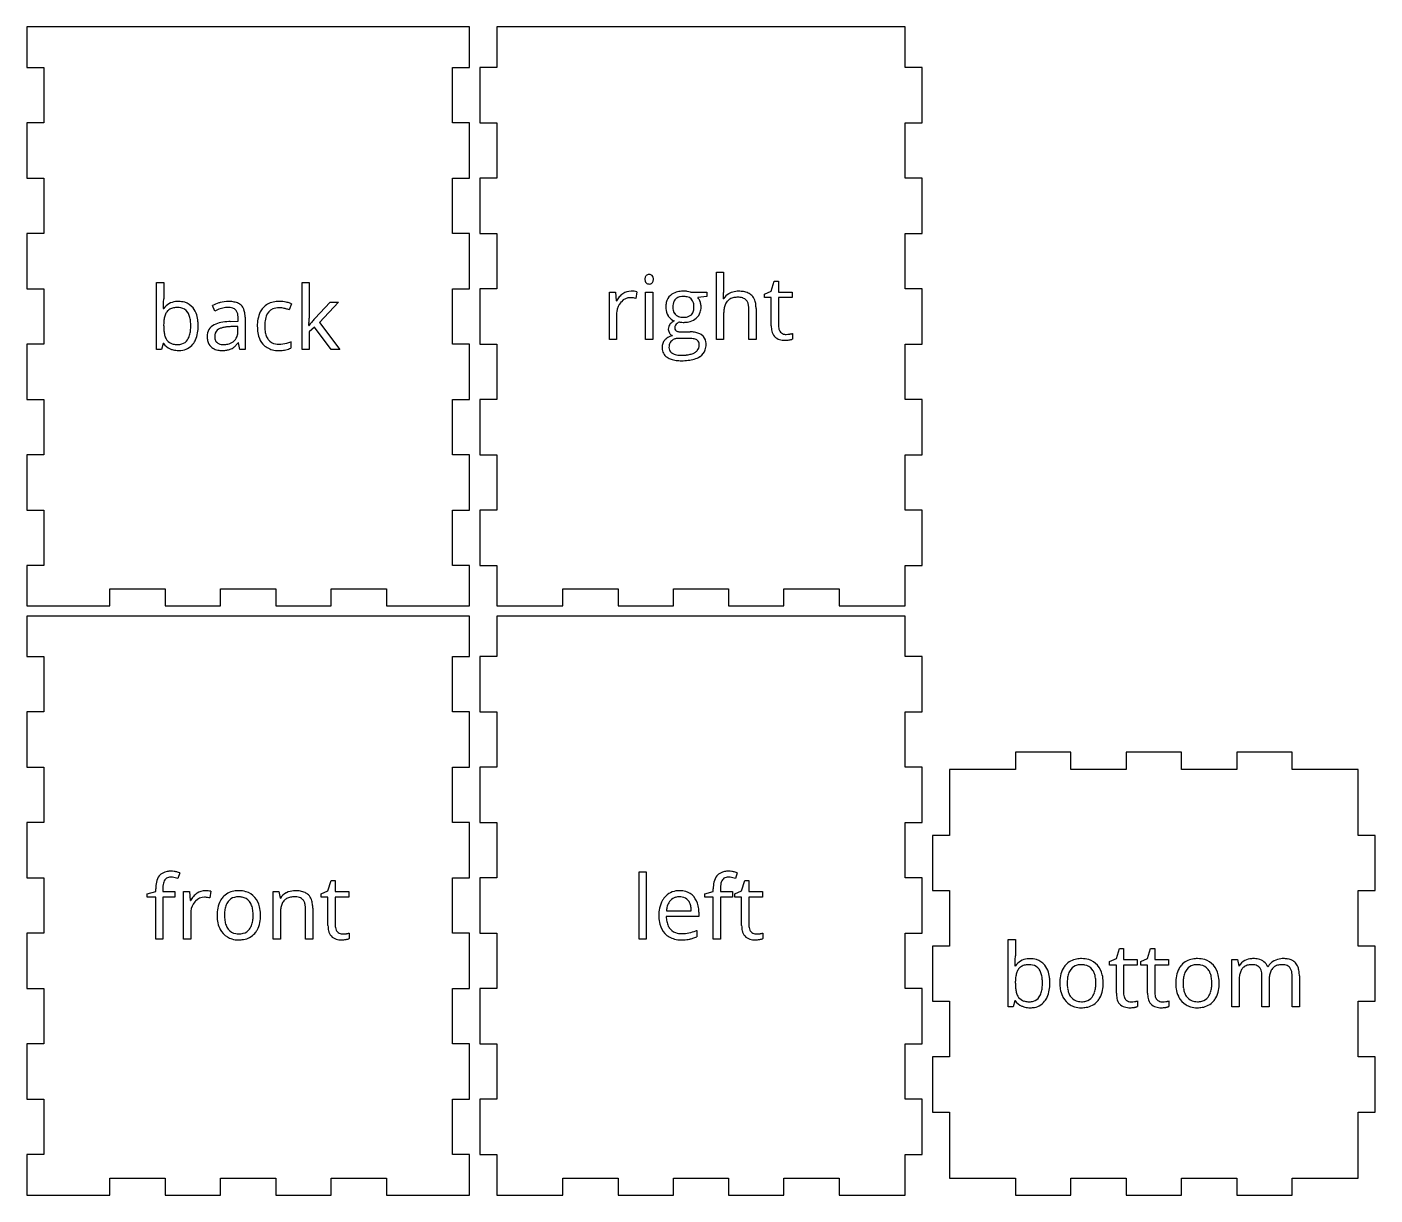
# Model space of a CAD drawing. Header units: inches. Extents: x 0 to 396, y 3 to 346.
import ezdxf

# ---------------------------------------------------------------- set-up
doc = ezdxf.new("R2010")
doc.units = ezdxf.units.IN

msp = doc.modelspace()

# ---------------------------------------------------------------- linework, layer by layer
at = {"layer": 'back_labelLayer'}
for p, q in [((38.05, 251.25), (38.05, 271)), ((38.05, 271), (40.16, 271)), ((40.16, 271), (40.16, 266.21)), ((80.82, 251.25), (80.82, 271)), ((80.82, 271), (82.9, 271)), ((82.9, 271), (82.9, 260.53)), ((40.05, 263.31), (40.16, 263.31)), ((55.15, 262.59), (54.5, 264.2)), ((77.72, 264.69), (77.07, 262.9)), ((84.56, 260.4), (89.06, 265.16)), ((91.56, 265.16), (85.92, 259.24)), ((89.06, 265.16), (91.56, 265.16)), ((59.68, 259.51), (62.04, 259.59)), ((61.99, 258.09), (59.88, 258)), ((61.99, 256.84), (61.99, 258.09)), ((62.04, 259.59), (62.04, 260.45)), ((64.1, 260.75), (64.1, 251.25)), ((82.8, 258.37), (82.9, 258.37)), ((84.49, 257.83), (82.9, 256.46)), ((89.4, 251.25), (84.49, 257.83)), ((85.92, 259.24), (91.95, 251.25)), ((77.52, 253.59), (77.52, 251.72)), ((82.9, 256.46), (82.9, 251.25)), ((39.56, 251.25), (38.05, 251.25)), ((40, 253.04), (39.56, 251.25)), ((40.16, 253.04), (40, 253.04)), ((62.12, 253.23), (62.02, 253.23)), ((62.54, 251.25), (62.12, 253.23)), ((64.1, 251.25), (62.54, 251.25)), ((82.9, 251.25), (80.82, 251.25)), ((91.95, 251.25), (89.4, 251.25))]:
    msp.add_line(p, q, dxfattribs=at)
for centre, radius, start, end in [((-3.78, 266.17), 43.94, 358.1123, 0.0484), ((44.09, 260.57), 4.79, 95.1835, 145.1109), ((44.51, 258.2), 7.2, 89.8743, 96.8145), ((44.59, 258.95), 6.44, 74.2393, 90.5624), ((59.22, 255.63), 9.76, 90.0714, 104.6521), ((59.26, 256.49), 8.9, 81.568, 90.3249), ((74.08, 257.15), 8.27, 89.5892, 102.1788), ((74.13, 255.91), 9.51, 77.7702, 89.9475), ((13.78, 265.39), 26.36, 355.4717, 355.6526), ((8.45, 265.76), 31.7, 355.7239, 358.1259), ((46.81, 259.24), 6.59, 160.8926, 171.2334), ((44, 260.24), 3.61, 143.3382, 161.256), ((43.33, 260.68), 2.8, 120.1403, 142.4249), ((43.74, 259.92), 3.66, 100.4469, 119.6701), ((44.17, 257.71), 5.92, 89.5731, 100.7324), ((44.25, 258.75), 4.87, 78.6781, 90.3749), ((44.66, 260.51), 3.07, 35.5408, 79.8011), ((45.01, 260.51), 4.82, 38.5631, 74.067), ((44.32, 260.26), 3.5, 32.7035, 35.5242), ((43.38, 259.72), 4.58, 15.7779, 32.0151), ((43.92, 259.66), 6.21, 16.4709, 38.4075), ((40.76, 258.67), 9.52, 5.1339, 16.7973), ((59.11, 255.65), 9.72, 106.3569, 118.335), ((61.33, 249.9), 14.11, 112.2122, 115.9641), ((59.94, 253.39), 10.36, 103.6227, 112.432), ((59.53, 254.37), 11.06, 104.5162, 106.549), ((59.14, 256.79), 6.86, 90.4485, 103.7666), ((59.1, 258.45), 5.21, 83.6507, 90.1753), ((59.32, 260.2), 3.44, 70.5716, 83.9929), ((59.77, 261.42), 2.14, 42.7296, 71.038), ((59.78, 259.84), 5.51, 68.2273, 81.7494), ((59.57, 261.32), 2.35, 20.4094, 41.4479), ((58.28, 260.82), 3.74, 7.8273, 20.6041), ((60.49, 261.63), 3.59, 47.8683, 68.2934), ((60.61, 261.86), 3.34, 19.2331, 46.6741), ((58.67, 261.14), 5.4, 6.3379, 19.6815), ((55.81, 260.77), 8.29, 359.8027, 6.6584), ((75.25, 258.94), 7.51, 153.0875, 170.1051), ((73.71, 259.68), 5.81, 138.655, 152.6854), ((73.42, 259.88), 5.46, 101.4913, 138.3134), ((73.65, 259.98), 3.53, 114.4266, 161.6633), ((73.99, 258.88), 4.67, 88.7194, 112.5668), ((74.09, 258.88), 4.67, 87.675, 89.9748), ((74.01, 257.51), 6.04, 81.691, 87.5079), ((73.64, 254.88), 8.71, 77.2999, 81.7345), ((73.12, 252.44), 11.2, 74.7802, 77.4498), ((73.61, 254.19), 9.38, 68.3294, 74.8831), ((73.95, 254.91), 10.52, 74.6797, 77.9578), ((74.92, 258.44), 6.86, 70.0946, 74.7386), ((75.85, 260.97), 4.17, 63.5034, 70.1861), ((76.3, 261.91), 3.13, 62.9277, 63.1888), ((56.39, 258.23), 16.24, 177.6176, 180.0426), ((54.09, 258.17), 13.93, 179.7763, 185.7075), ((51.51, 258.48), 11.35, 171.0668, 177.8457), ((40.35, 258.83), 7.73, 6.1649, 16.0396), ((35.66, 258.3), 12.45, 359.7681, 6.3095), ((36.04, 258.2), 12.08, 353.4935, 0.2205), ((37.94, 258.15), 12.36, 350.6563, 0.338), ((36.77, 258.25), 13.53, 359.8779, 5.4094), ((56.58, 255.25), 3.65, 115.4905, 182.3568), ((58.41, 251.9), 7.46, 101.3568, 117.0799), ((57.96, 254.47), 3.24, 113.5886, 121.6805), ((58.74, 252.6), 5.26, 102.7995, 113.2433), ((59.88, 245.04), 14.47, 92.4696, 101.7065), ((59.69, 248.58), 9.4, 96.3545, 102.9953), ((60.39, 242.54), 15.47, 91.8565, 96.4478), ((60.3, 238.94), 20.59, 91.7164, 92.9096), ((55.99, 260.49), 6.05, 359.6933, 8.0036), ((79.29, 258.19), 11.63, 169.8978, 180.3689), ((80.41, 258.1), 12.74, 179.9389, 183.9815), ((81.49, 258.18), 11.64, 174.531, 180.1549), ((80.06, 258.09), 10.21, 179.7041, 188.0744), ((76.95, 258.69), 7.08, 160.1418, 175.1368), ((14.4, 263.17), 68.57, 356.0329, 356.6443), ((-2.97, 264.34), 85.97, 356.0203, 356.0554), ((41.58, 261.58), 41.34, 356.6325, 357.491), ((57.93, 260.86), 24.97, 357.5042, 358.3307), ((68.86, 260.56), 14.04, 358.2739, 359.8927), ((93.08, 251.16), 12.48, 142.3234, 144.7075), ((99.73, 246.04), 20.87, 140.4331, 142.3366), ((108.38, 238.91), 32.08, 139.2799, 140.4703), ((118.39, 230.31), 45.28, 138.3417, 139.2878), ((48.6, 257.6), 8.41, 185.5925, 194.2051), ((45.08, 256.69), 4.78, 193.943, 208.0218), ((43.65, 255.96), 3.18, 208.5537, 217.5605), ((43.54, 255.91), 3.06, 218.169, 253.8047), ((44.63, 255.83), 3.03, 286.0163, 326.8497), ((43.12, 256.83), 4.84, 326.7105, 343.6662), ((40.3, 257.69), 7.79, 343.4171, 353.6369), ((44.15, 256.6), 5.92, 321.3161, 335.5436), ((42.25, 257.41), 7.99, 335.8306, 350.8255), ((58.24, 255.05), 5.3, 179.5457, 192.6949), ((56.46, 254.61), 3.46, 192.0828, 227.4521), ((58.48, 255.08), 3.33, 171.2122, 180.2058), ((58.16, 255.05), 3.01, 179.5266, 192.7787), ((57.42, 255.3), 2.25, 120.9734, 172.418), ((57.14, 254.8), 1.96, 192.3265, 222.058), ((57.07, 254.75), 1.88, 222.5805, 229.2547), ((58.24, 256.66), 3.88, 281.7121, 306.4594), ((58.43, 256.35), 3.52, 306.9881, 313.856), ((58.41, 256.35), 3.53, 314.1892, 347.427), ((56.64, 256.79), 5.35, 346.9178, 0.2825), ((55.32, 256.84), 6.67, 359.8176, 0.0006), ((76.98, 257.8), 9.3, 183.5914, 196.354), ((73.91, 256.87), 6.1, 196.0167, 221.1349), ((76.38, 257.55), 6.49, 187.9315, 200.3885), ((74.39, 256.82), 4.37, 200.4183, 216.6393), ((73.56, 256.22), 3.35, 216.9695, 261.3103), ((73.37, 263.66), 10.89, 286.0461, 292.3654), ((43.95, 255.76), 4.67, 215.585, 245.8362), ((44.3, 256.58), 5.56, 245.9802, 255.5456), ((44.1, 257.66), 4.89, 253.1382, 266.8483), ((44.49, 257.39), 6.39, 255.7755, 270.3185), ((44.26, 259.54), 6.78, 266.3775, 270.051), ((44.31, 256.96), 4.2, 269.3869, 285.8631), ((44.53, 258.14), 7.15, 269.9226, 275.5481), ((44.87, 256.01), 4.99, 274.064, 321.4081), ((56.55, 254.75), 3.63, 227.7689, 237.805), ((56.86, 255.31), 4.27, 238.3273, 258.9184), ((57.32, 255.08), 2.29, 229.7837, 254.2724), ((57.31, 257.46), 6.47, 258.672, 270.4047), ((57.66, 256.22), 3.48, 253.9397, 266.4534), ((57.37, 260.48), 9.48, 269.9539, 273.1491), ((57.77, 257.48), 4.74, 266.0783, 270.059), ((57.82, 258.54), 5.8, 269.5792, 282.0414), ((57.52, 258.17), 7.16, 272.9335, 281.4139), ((57.99, 255.91), 4.86, 281.2979, 293.7314), ((58.34, 255), 3.88, 294.3933, 304.7371), ((57.31, 256.46), 5.68, 304.8486, 314.8531), ((55.16, 258.64), 8.74, 314.7445, 321.7072), ((73.3, 256.42), 5.34, 221.7976, 256.8021), ((73.93, 258.87), 7.88, 256.4244, 270.489), ((73.93, 257.94), 5.1, 260.1359, 270.2692), ((73.91, 261.66), 8.82, 270.2658, 286.2891), ((74.01, 262.55), 11.56, 269.9655, 272.8643), ((74.18, 259.84), 8.84, 272.598, 282.1878), ((74.8, 257.06), 5.99, 282.0344, 296.9454)]:
    msp.add_arc(centre, radius, start, end, dxfattribs=at)
at = {"layer": 'back_outsideCutPath'}
for p, q in [((0, 346), (0, 334.12)), ((130, 346), (0, 346)), ((130, 334.12), (130, 346)), ((0, 334.12), (5, 334.12)), ((5, 334.12), (5, 317.88)), ((125, 317.88), (125, 334.12)), ((125, 334.12), (130, 334.12)), ((5, 317.88), (0, 317.88)), ((0, 317.88), (0, 301.62)), ((130, 317.88), (125, 317.88)), ((130, 301.62), (130, 317.88)), ((0, 301.62), (5, 301.62)), ((5, 301.62), (5, 285.38)), ((125, 285.38), (125, 301.62)), ((125, 301.62), (130, 301.62)), ((5, 285.38), (0, 285.38)), ((0, 285.38), (0, 269.12)), ((130, 285.38), (125, 285.38)), ((130, 269.12), (130, 285.38)), ((0, 269.12), (5, 269.12)), ((5, 269.12), (5, 252.88)), ((125, 252.88), (125, 269.12)), ((125, 269.12), (130, 269.12)), ((5, 252.88), (0, 252.88)), ((0, 252.88), (0, 236.62)), ((130, 252.88), (125, 252.88)), ((130, 236.62), (130, 252.88)), ((0, 236.62), (5, 236.62)), ((5, 236.62), (5, 220.38)), ((125, 220.38), (125, 236.62)), ((125, 236.62), (130, 236.62)), ((5, 220.38), (0, 220.38)), ((0, 220.38), (0, 204.12)), ((130, 220.38), (125, 220.38)), ((130, 204.12), (130, 220.38)), ((0, 204.12), (5, 204.12)), ((5, 204.12), (5, 187.88)), ((125, 187.88), (125, 204.12)), ((125, 204.12), (130, 204.12)), ((5, 187.88), (0, 187.88)), ((0, 187.88), (0, 176)), ((130, 187.88), (125, 187.88)), ((130, 176), (130, 187.88)), ((24.38, 176), (24.38, 181)), ((24.38, 181), (40.62, 181)), ((40.62, 181), (40.62, 176)), ((56.88, 176), (56.88, 181)), ((56.88, 181), (73.12, 181)), ((73.12, 181), (73.12, 176)), ((89.38, 176), (89.38, 181)), ((89.38, 181), (105.62, 181)), ((105.62, 181), (105.62, 176)), ((0, 176), (24.38, 176)), ((40.62, 176), (56.88, 176)), ((73.12, 176), (89.38, 176)), ((105.62, 176), (121.88, 176)), ((121.88, 176), (130, 176))]:
    msp.add_line(p, q, dxfattribs=at)
at = {"layer": 'bottom_labelLayer'}
for p, q in [((288.23, 58.25), (288.23, 78)), ((288.23, 78), (290.34, 78)), ((290.34, 78), (290.34, 73.21)), ((320.02, 72.42), (320.91, 75.39)), ((320.91, 75.39), (322.13, 75.39)), ((322.13, 75.39), (322.13, 72.16)), ((329.2, 72.42), (330.09, 75.39)), ((330.09, 75.39), (331.3, 75.39)), ((331.3, 75.39), (331.3, 72.16)), ((318.03, 71.54), (320.02, 72.42)), ((318.03, 70.53), (318.03, 71.54)), ((322.13, 72.16), (326.16, 72.16)), ((326.16, 72.16), (326.16, 70.53)), ((327.2, 71.54), (329.2, 72.42)), ((327.2, 70.53), (327.2, 71.54)), ((331.3, 72.16), (335.34, 72.16)), ((335.34, 72.16), (335.34, 70.53)), ((353.93, 58.25), (353.93, 72.16)), ((353.93, 72.16), (355.64, 72.16)), ((355.64, 72.16), (355.98, 70.26)), ((290.24, 70.31), (290.34, 70.31)), ((320.02, 70.53), (318.03, 70.53)), ((320.02, 62.25), (320.02, 70.53)), ((326.16, 70.53), (322.13, 70.53)), ((322.13, 70.53), (322.13, 62.34)), ((329.2, 70.53), (327.2, 70.53)), ((329.2, 62.25), (329.2, 70.53)), ((335.34, 70.53), (331.3, 70.53)), ((331.3, 70.53), (331.3, 62.34)), ((355.98, 70.26), (356.09, 70.26)), ((364.46, 70.06), (364.57, 70.06)), ((373.77, 67.33), (373.77, 58.25)), ((356.04, 65.55), (356.04, 58.25)), ((362.79, 58.25), (362.79, 67.3)), ((364.9, 66.02), (364.9, 58.25)), ((371.66, 58.25), (371.66, 67.3)), ((290.18, 60.04), (289.74, 58.25)), ((290.34, 60.04), (290.18, 60.04)), ((326.26, 59.99), (326.26, 58.38)), ((335.44, 59.99), (335.44, 58.38)), ((289.74, 58.25), (288.23, 58.25)), ((356.04, 58.25), (353.93, 58.25)), ((364.9, 58.25), (362.79, 58.25)), ((373.77, 58.25), (371.66, 58.25))]:
    msp.add_line(p, q, dxfattribs=at)
for centre, radius, start, end in [((258.63, 72.76), 31.7, 355.7239, 358.1259), ((246.4, 73.17), 43.94, 358.1123, 0.0484), ((294.27, 67.57), 4.79, 95.1835, 145.1109), ((294.69, 65.2), 7.2, 89.8743, 96.8145), ((294.77, 65.95), 6.44, 74.2393, 90.5624), ((295.19, 67.51), 4.82, 38.5631, 74.067), ((309.23, 66.79), 5.57, 99.1759, 137.9833), ((309.77, 64.23), 8.19, 89.7326, 100.076), ((309.88, 65.34), 7.08, 73.5223, 90.5692), ((310.3, 66.85), 5.52, 41.1446, 73.2134), ((343.29, 66.79), 5.57, 99.1759, 137.9833), ((343.83, 64.23), 8.19, 89.7326, 100.076), ((343.94, 65.34), 7.08, 73.5223, 90.5692), ((344.36, 66.85), 5.52, 41.1446, 73.2134), ((359.66, 68.16), 4.14, 117.121, 149.5424), ((360.08, 67.41), 5, 93.8343, 117.5072), ((360.2, 66.38), 6.04, 89.9662, 94.2832), ((360.27, 65.52), 6.9, 77.5572, 90.5513), ((360.91, 68.27), 4.07, 52.7027, 78.0054), ((361.13, 68.7), 3.6, 22.2098, 51.4971), ((368.38, 67.87), 4.4, 119.4042, 150.1829), ((368.87, 67.13), 5.29, 118.2584, 120.063), ((368.87, 67.07), 5.33, 95.8635, 117.9693), ((369.05, 65.77), 6.65, 89.9197, 96.2617), ((369.11, 65.09), 7.33, 79.9361, 90.3804), ((369.6, 67.74), 4.64, 62.9723, 80.1665), ((370.11, 68.78), 3.47, 44.229, 62.6229), ((263.96, 72.39), 26.36, 355.4717, 355.6526), ((297, 66.24), 6.59, 160.8926, 171.2334), ((294.18, 67.24), 3.61, 143.3382, 161.256), ((293.51, 67.68), 2.8, 120.1403, 142.4249), ((293.92, 66.92), 3.66, 100.4469, 119.6701), ((294.36, 64.71), 5.92, 89.5731, 100.7324), ((294.43, 65.75), 4.87, 78.6781, 90.3749), ((294.84, 67.51), 3.07, 35.5408, 79.8011), ((294.5, 67.26), 3.5, 32.7035, 35.5242), ((293.56, 66.72), 4.58, 15.7779, 32.0151), ((290.54, 65.83), 7.73, 6.1649, 16.0396), ((294.1, 66.66), 6.21, 16.4709, 38.4075), ((290.94, 65.67), 9.52, 5.1339, 16.7973), ((314.33, 65.29), 10.94, 169.2443, 180.3881), ((310.61, 66.03), 7.15, 150.7111, 169.4695), ((309.43, 66.64), 5.82, 138.176, 150.2287), ((312.68, 65.78), 7.08, 162.0653, 173.1675), ((310.1, 66.64), 4.36, 142.9026, 162.375), ((309.28, 67.22), 3.36, 103.4685, 142.3119), ((309.7, 65.61), 5.02, 89.4806, 103.8805), ((309.78, 65.31), 5.32, 79.3454, 90.3175), ((310.18, 67.12), 3.47, 37.9578, 80.4006), ((309.47, 66.61), 4.34, 20.0257, 37.4351), ((307.32, 65.83), 6.62, 7.744, 20.069), ((309.5, 66.16), 6.56, 13.5014, 41.0703), ((306.44, 65.36), 9.73, 1.1277, 13.88), ((348.39, 65.29), 10.94, 169.2443, 180.3881), ((344.68, 66.03), 7.15, 150.7111, 169.4695), ((343.49, 66.64), 5.82, 138.176, 150.2287), ((346.74, 65.78), 7.08, 162.0653, 173.1675), ((344.16, 66.64), 4.36, 142.9026, 162.375), ((343.34, 67.22), 3.36, 103.4685, 142.3119), ((343.76, 65.61), 5.02, 89.4806, 103.8805), ((343.84, 65.31), 5.32, 79.3454, 90.3175), ((344.24, 67.12), 3.47, 37.9578, 80.4006), ((343.53, 66.61), 4.34, 20.0257, 37.4351), ((341.39, 65.83), 6.62, 7.744, 20.069), ((343.57, 66.16), 6.56, 13.5014, 41.0703), ((340.5, 65.36), 9.73, 1.1277, 13.88), ((366.63, 65.74), 10.59, 171.3042, 178.3502), ((362.36, 66.41), 6.27, 161.0234, 171.4469), ((359.78, 67.32), 3.53, 143.077, 161.3914), ((359.14, 67.75), 2.76, 123.702, 142.3022), ((359.41, 67.28), 3.31, 101.1546, 123.0656), ((359.82, 65.39), 5.23, 89.5573, 101.4832), ((359.86, 65.69), 4.93, 85.5238, 90.0793), ((360, 67.13), 3.5, 72.3601, 85.9562), ((360.41, 68.34), 2.21, 41.0611, 72.8994), ((360.13, 68.16), 2.55, 20.7071, 40.0217), ((358.86, 67.67), 3.9, 7.9864, 20.7949), ((356.57, 67.34), 6.22, 359.6948, 8.1472), ((370.65, 66.56), 5.72, 160.8732, 172.5273), ((368.54, 67.31), 3.48, 140.9765, 161.17), ((367.98, 67.72), 2.79, 122.3597, 140.2884), ((368.29, 67.16), 3.43, 101.0032, 121.784), ((368.7, 65.21), 5.42, 89.5621, 101.2962), ((368.75, 65.74), 4.89, 85.8144, 90.0685), ((368.88, 67.13), 3.5, 72.6396, 86.2568), ((369.28, 68.34), 2.22, 41.0408, 73.1793), ((369, 68.16), 2.55, 20.7071, 40.0217), ((367.74, 67.67), 3.9, 7.9864, 20.7949), ((365.45, 67.34), 6.22, 359.6948, 8.1472), ((369.96, 68.72), 3.63, 19.5612, 43.3161), ((367.75, 67.89), 5.98, 7.5042, 19.9645), ((364.1, 67.38), 9.67, 359.7107, 7.6907), ((306.57, 65.23), 16.24, 177.6176, 180.0426), ((304.27, 65.17), 13.93, 179.7763, 185.7075), ((301.69, 65.48), 11.35, 171.0668, 177.8457), ((298.78, 64.6), 8.41, 185.5925, 194.2051), ((290.48, 64.69), 7.79, 343.4171, 353.6369), ((285.85, 65.3), 12.45, 359.7681, 6.3095), ((286.22, 65.2), 12.08, 353.4935, 0.2205), ((288.12, 65.15), 12.36, 350.6563, 0.338), ((286.95, 65.25), 13.53, 359.8779, 5.4094), ((313.93, 65.18), 10.54, 179.7745, 189.0933), ((311.22, 64.72), 7.8, 188.9102, 205.3171), ((316.71, 65.27), 11.14, 173.0086, 180.2464), ((316.24, 65.17), 10.67, 179.706, 187.9161), ((312.33, 64.6), 6.72, 187.7639, 200.0977), ((306.71, 64.72), 7.25, 342.3616, 353.7537), ((303.47, 65.27), 10.52, 359.7076, 7.8973), ((302.89, 65.18), 11.1, 353.5363, 0.2014), ((305.29, 65.15), 10.89, 349.1762, 0.3863), ((303.8, 65.22), 12.37, 359.9919, 1.542), ((347.99, 65.18), 10.54, 179.7745, 189.0933), ((345.28, 64.72), 7.8, 188.9102, 205.3171), ((350.77, 65.27), 11.14, 173.0086, 180.2464), ((350.3, 65.17), 10.67, 179.706, 187.9161), ((346.39, 64.6), 6.72, 187.7639, 200.0977), ((340.77, 64.72), 7.25, 342.3616, 353.7537), ((337.53, 65.27), 10.52, 359.7076, 7.8973), ((336.95, 65.18), 11.1, 353.5363, 0.2014), ((339.35, 65.15), 10.89, 349.1762, 0.3863), ((337.87, 65.22), 12.37, 359.9919, 1.542), ((370.71, 65.56), 14.67, 178.0976, 180.0253), ((374.16, 66.07), 9.27, 172.3776, 180.183), ((376.59, 66.02), 11.69, 179.894, 180.0001), ((294.13, 62.76), 4.67, 215.585, 245.8362), ((295.26, 63.69), 4.78, 193.943, 208.0218), ((293.83, 62.96), 3.18, 208.5537, 217.5605), ((293.72, 62.91), 3.06, 218.169, 253.8047), ((294.29, 64.66), 4.89, 253.1382, 266.8483), ((294.44, 66.54), 6.78, 266.3775, 270.051), ((294.5, 63.96), 4.2, 269.3869, 285.8631), ((295.05, 63.01), 4.99, 274.064, 321.4081), ((294.81, 62.83), 3.03, 286.0163, 326.8497), ((293.3, 63.83), 4.84, 326.7105, 343.6662), ((294.33, 63.6), 5.92, 321.3161, 335.5436), ((292.43, 64.41), 7.99, 335.8306, 350.8255), ((310.42, 64.39), 6.93, 205.656, 208.4462), ((309.38, 63.75), 5.71, 207.7947, 238.6758), ((310.17, 63.81), 4.42, 200.0846, 216.9132), ((309.39, 63.25), 3.45, 217.301, 261.7099), ((309.75, 65), 5.23, 260.5033, 270.2477), ((309.82, 64.66), 4.89, 269.4482, 284.7256), ((310.21, 63.22), 3.41, 284.5662, 322.6334), ((310.28, 63.67), 5.62, 278.8959, 317.9979), ((309.3, 63.87), 4.52, 323.0089, 342.639), ((310.08, 63.83), 5.88, 318.144, 329.7566), ((308.95, 64.42), 7.15, 330.2507, 349.4117), ((326.64, 62.17), 6.62, 179.3551, 192.8478), ((323.32, 61.28), 3.19, 190.3818, 253.8772), ((326.37, 62.31), 4.24, 179.6416, 189.7506), ((324.87, 62.04), 2.72, 189.548, 205.7874), ((324.26, 61.76), 2.04, 206.1294, 221.4084), ((324.19, 61.71), 1.96, 221.5949, 262.3505), ((324.35, 62.55), 2.82, 261.3266, 270.1913), ((324.37, 66.66), 6.92, 269.8804, 278.3028), ((324.44, 66.12), 6.39, 278.4158, 279.0078), ((323.66, 71.08), 11.4, 278.959, 280.5104), ((324.4, 67.11), 7.36, 280.4848, 282.6268), ((325.05, 64.22), 4.41, 282.5877, 285.5794), ((325.38, 63.03), 3.17, 285.7238, 286.2559), ((335.82, 62.17), 6.62, 179.3551, 192.8478), ((332.5, 61.28), 3.19, 190.3818, 253.8772), ((335.55, 62.31), 4.24, 179.6416, 189.7506), ((334.05, 62.04), 2.72, 189.548, 205.7874), ((333.43, 61.76), 2.04, 206.1294, 221.4084), ((333.37, 61.71), 1.96, 221.5949, 262.3505), ((333.53, 62.55), 2.82, 261.3266, 270.1913), ((333.55, 66.66), 6.92, 269.8804, 278.3028), ((333.62, 66.12), 6.39, 278.4158, 279.0078), ((332.84, 71.08), 11.4, 278.959, 280.5104), ((333.58, 67.11), 7.36, 280.4848, 282.6268), ((334.23, 64.22), 4.41, 282.5877, 285.5794), ((334.56, 63.03), 3.17, 285.7238, 286.2559), ((344.48, 64.39), 6.93, 205.656, 208.4462), ((343.44, 63.75), 5.71, 207.7947, 238.6758), ((344.23, 63.81), 4.42, 200.0846, 216.9132), ((343.45, 63.25), 3.45, 217.301, 261.7099), ((343.81, 65), 5.23, 260.5033, 270.2477), ((343.88, 64.66), 4.89, 269.4482, 284.7256), ((344.27, 63.22), 3.41, 284.5662, 322.6334), ((344.34, 63.67), 5.62, 278.8959, 317.9979), ((343.36, 63.87), 4.52, 323.0089, 342.639), ((344.14, 63.83), 5.88, 318.144, 329.7566), ((343.01, 64.42), 7.15, 330.2507, 349.4117), ((294.49, 63.58), 5.56, 245.9802, 255.5456), ((294.67, 64.39), 6.39, 255.7755, 270.3185), ((294.71, 65.14), 7.15, 269.9226, 275.5481), ((309.45, 63.89), 5.87, 238.8116, 253.2428), ((309.67, 64.76), 6.77, 253.5437, 270.4183), ((309.76, 66.18), 8.18, 269.7503, 279.8033), ((323.97, 63.5), 5.5, 253.7848, 270.8852), ((324.06, 63.4), 5.4, 270.0033, 270.7603), ((324.02, 64.57), 6.57, 270.8933, 275.5484), ((323.78, 67.12), 9.13, 275.526, 279.294), ((324, 65.88), 7.88, 279.1863, 280.1143), ((324.35, 63.97), 5.93, 280.007, 283.3735), ((324.88, 61.76), 3.67, 283.3069, 288.1198), ((325.38, 60.25), 2.07, 287.9888, 295.3049), ((333.15, 63.5), 5.5, 253.7848, 270.8852), ((333.23, 63.4), 5.4, 270.0033, 270.7603), ((333.2, 64.57), 6.57, 270.8933, 275.5484), ((332.96, 67.12), 9.13, 275.526, 279.294), ((333.18, 65.88), 7.88, 279.1863, 280.1143), ((333.53, 63.97), 5.93, 280.007, 283.3735), ((334.06, 61.76), 3.67, 283.3069, 288.1198), ((334.56, 60.25), 2.07, 287.9888, 295.3049), ((343.51, 63.89), 5.87, 238.8116, 253.2428), ((343.73, 64.76), 6.77, 253.5437, 270.4183), ((343.82, 66.18), 8.18, 269.7503, 279.8033)]:
    msp.add_arc(centre, radius, start, end, dxfattribs=at)
at = {"layer": 'bottom_outsideCutPath'}
for p, q in [((306.62, 133), (290.38, 133)), ((290.38, 133), (290.38, 128)), ((306.62, 128), (306.62, 133)), ((339.12, 133), (322.88, 133)), ((322.88, 133), (322.88, 128)), ((339.12, 128), (339.12, 133)), ((371.62, 133), (355.38, 133)), ((355.38, 133), (355.38, 128)), ((371.62, 128), (371.62, 133)), ((271, 128), (271, 108.62)), ((274.12, 128), (271, 128)), ((290.38, 128), (274.12, 128)), ((322.88, 128), (306.62, 128)), ((355.38, 128), (339.12, 128)), ((391, 128), (371.62, 128)), ((391, 124.88), (391, 128)), ((391, 108.62), (391, 124.88)), ((271, 108.62), (266, 108.62)), ((266, 108.62), (266, 92.38)), ((396, 108.62), (391, 108.62)), ((396, 92.38), (396, 108.62)), ((266, 92.38), (271, 92.38)), ((271, 92.38), (271, 76.12)), ((391, 76.12), (391, 92.38)), ((391, 92.38), (396, 92.38)), ((271, 76.12), (266, 76.12)), ((266, 76.12), (266, 59.88)), ((396, 76.12), (391, 76.12)), ((396, 59.88), (396, 76.12)), ((266, 59.88), (271, 59.88)), ((271, 59.88), (271, 43.62)), ((391, 43.62), (391, 59.88)), ((391, 59.88), (396, 59.88)), ((271, 43.62), (266, 43.62)), ((266, 43.62), (266, 27.38)), ((396, 43.62), (391, 43.62)), ((396, 27.38), (396, 43.62)), ((266, 27.38), (271, 27.38)), ((271, 27.38), (271, 11.12)), ((391, 8), (391, 27.38)), ((391, 27.38), (396, 27.38)), ((271, 11.12), (271, 8)), ((271, 8), (290.38, 8)), ((290.38, 8), (290.38, 3)), ((306.62, 3), (306.62, 8)), ((306.62, 8), (322.88, 8)), ((322.88, 8), (322.88, 3)), ((339.12, 3), (339.12, 8)), ((339.12, 8), (355.38, 8)), ((355.38, 8), (355.38, 3)), ((371.62, 3), (371.62, 8)), ((371.62, 8), (387.88, 8)), ((387.88, 8), (391, 8)), ((290.38, 3), (306.62, 3)), ((322.88, 3), (339.12, 3)), ((355.38, 3), (371.62, 3))]:
    msp.add_line(p, q, dxfattribs=at)
at = {"layer": 'front_labelLayer'}
for p, q in [((44.88, 97.63), (44.34, 95.94)), ((88.43, 92.35), (89.32, 95.32)), ((89.32, 95.32), (90.54, 95.32)), ((90.54, 95.32), (90.54, 92.09)), ((35.32, 91.41), (37.81, 92.17)), ((35.32, 90.46), (35.32, 91.41)), ((37.81, 92.17), (37.81, 92.95)), ((39.92, 93), (39.92, 92.09)), ((39.92, 92.09), (43.46, 92.09)), ((43.46, 92.09), (43.46, 90.46)), ((46, 78.18), (46, 92.09)), ((46, 92.09), (47.74, 92.09)), ((47.74, 92.09), (47.98, 89.52)), ((54.01, 92.2), (53.72, 90.24)), ((72.32, 78.18), (72.32, 92.09)), ((72.32, 92.09), (74.03, 92.09)), ((74.03, 92.09), (74.38, 90.19)), ((86.44, 91.47), (88.43, 92.35)), ((86.44, 90.46), (86.44, 91.47)), ((90.54, 92.09), (94.57, 92.09)), ((94.57, 92.09), (94.57, 90.46)), ((37.81, 90.46), (35.32, 90.46)), ((37.81, 78.18), (37.81, 90.46)), ((43.46, 90.46), (39.92, 90.46)), ((39.92, 90.46), (39.92, 78.18)), ((47.98, 89.52), (48.08, 89.52)), ((74.38, 90.19), (74.48, 90.19)), ((81.84, 78.18), (81.84, 87.18)), ((83.95, 87.26), (83.95, 78.18)), ((88.43, 90.46), (86.44, 90.46)), ((88.43, 82.18), (88.43, 90.46)), ((94.57, 90.46), (90.54, 90.46)), ((90.54, 90.46), (90.54, 82.27)), ((48.11, 85.65), (48.11, 78.18)), ((74.43, 85.48), (74.43, 78.18)), ((94.68, 79.92), (94.68, 78.31)), ((39.92, 78.18), (37.81, 78.18)), ((48.11, 78.18), (46, 78.18)), ((74.43, 78.18), (72.32, 78.18)), ((83.95, 78.18), (81.84, 78.18))]:
    msp.add_line(p, q, dxfattribs=at)
for centre, radius, start, end in [((42.34, 93.98), 4.42, 141.7434, 168.2322), ((41.68, 94.32), 3.7, 98.2551, 139.6203), ((42.49, 94.15), 2.44, 145.0688, 162.1802), ((41.97, 94.48), 1.83, 102.7677, 144.338), ((42.26, 91.67), 6.41, 89.6697, 99.9314), ((42.23, 93.49), 2.84, 89.4859, 103.4198), ((42.24, 91.8), 4.53, 83.0761, 89.7927), ((42.26, 91.29), 6.79, 81.5641, 89.7017), ((41.96, 89.58), 6.77, 76.5184, 83.0217), ((41.78, 87.96), 10.15, 75.974, 81.6565), ((41.17, 86.21), 10.23, 71.9613, 76.5918), ((40.96, 84.56), 13.64, 73.2964, 76.0946), ((46.35, 93.04), 8.54, 167.5776, 180.6587), ((49.87, 93), 9.95, 178.1973, 180.0232), ((47.15, 93.12), 7.22, 171.6528, 178.4384), ((44.26, 93.55), 4.31, 161.8437, 171.7847), ((53.01, 87.12), 5.44, 124.2322, 139.4161), ((52.33, 88.15), 4.2, 89.6797, 124.4406), ((52.37, 82.67), 9.67, 84.9923, 90.1281), ((52.6, 85.28), 7.06, 78.4892, 85.0266), ((61.68, 86.72), 5.57, 99.1759, 137.9833), ((62.23, 84.16), 8.19, 89.7326, 100.076), ((62.33, 85.27), 7.08, 73.5223, 90.5692), ((62.75, 86.78), 5.52, 41.1446, 73.2134), ((78.08, 87.91), 4.27, 116.9443, 147.6526), ((78.53, 87.16), 5.13, 115.8072, 117.6067), ((78.75, 86.63), 5.71, 94.3227, 115.5454), ((78.89, 85.45), 6.9, 89.9579, 94.7109), ((78.95, 84.03), 8.32, 80.5585, 90.3538), ((79.47, 87.04), 5.26, 65.1094, 80.7638), ((80.07, 88.39), 3.79, 46.5585, 64.8782), ((80.12, 88.53), 3.65, 19.3849, 45.5997), ((54.28, 86.02), 7.12, 139.4139, 150.6033), ((52.94, 85.9), 4.81, 138.9576, 174.5422), ((53.07, 85.77), 5, 135.6209, 138.8377), ((52.17, 86.78), 3.65, 89.6335, 137.0881), ((52.19, 85.49), 4.94, 87.3437, 89.966), ((52.11, 83.96), 6.47, 81.5884, 87.1917), ((51.7, 81.18), 9.29, 77.4454, 81.636), ((66.78, 85.22), 10.94, 169.2443, 180.3881), ((63.07, 85.96), 7.15, 150.7111, 169.4695), ((61.88, 86.57), 5.82, 138.176, 150.2287), ((65.13, 85.71), 7.08, 162.0653, 173.1675), ((62.55, 86.57), 4.36, 142.9026, 162.375), ((61.73, 87.15), 3.36, 103.4685, 142.3119), ((62.16, 85.54), 5.02, 89.4806, 103.8805), ((62.23, 85.24), 5.32, 79.3454, 90.3175), ((62.63, 87.05), 3.47, 37.9578, 80.4006), ((61.92, 86.54), 4.34, 20.0257, 37.4351), ((59.78, 85.76), 6.62, 7.744, 20.069), ((61.96, 86.09), 6.56, 13.5014, 41.0703), ((58.89, 85.29), 9.73, 1.1277, 13.88), ((84.39, 85.65), 9.96, 171.1766, 178.3218), ((80.48, 86.27), 6, 159.9534, 171.3801), ((78.09, 87.17), 3.45, 140.1519, 160.3146), ((77.69, 87.44), 2.97, 118.5439, 139.1927), ((78.15, 86.55), 3.97, 100.1176, 118.1603), ((78.6, 84.18), 6.38, 89.5933, 100.3718), ((78.66, 84.97), 5.59, 84.0198, 90.1511), ((78.87, 86.77), 3.78, 71.0828, 84.3691), ((79.34, 88.09), 2.38, 43.3791, 71.5386), ((79.21, 88.03), 2.51, 22.7024, 42.342), ((78.09, 87.57), 3.72, 8.4932, 22.658), ((75.88, 87.22), 5.96, 359.6714, 8.6877), ((78.01, 87.73), 5.91, 6.9634, 19.8363), ((74.75, 87.3), 9.2, 359.7632, 7.2115), ((54.51, 85.66), 6.4, 173.6907, 180.0883), ((66.38, 85.11), 10.54, 179.7745, 189.0933), ((63.67, 84.65), 7.8, 188.9102, 205.3171), ((69.16, 85.2), 11.14, 173.0086, 180.2464), ((68.7, 85.1), 10.67, 179.706, 187.9161), ((64.78, 84.53), 6.72, 187.7639, 200.0977), ((59.16, 84.65), 7.25, 342.3616, 353.7537), ((55.93, 85.2), 10.52, 359.7076, 7.8973), ((55.34, 85.11), 11.1, 353.5363, 0.2014), ((57.74, 85.08), 10.89, 349.1762, 0.3863), ((56.26, 85.15), 12.37, 359.9919, 1.542), ((87.93, 85.49), 13.5, 178.0811, 180.0236), ((62.87, 84.32), 6.93, 205.656, 208.4462), ((61.83, 83.68), 5.71, 207.7947, 238.6758), ((62.63, 83.74), 4.42, 200.0846, 216.9132), ((61.84, 83.18), 3.45, 217.301, 261.7099), ((62.2, 84.93), 5.23, 260.5033, 270.2477), ((62.27, 84.59), 4.89, 269.4482, 284.7256), ((62.66, 83.15), 3.41, 284.5662, 322.6334), ((62.74, 83.6), 5.62, 278.8959, 317.9979), ((61.75, 83.8), 4.52, 323.0089, 342.639), ((62.53, 83.76), 5.88, 318.144, 329.7566), ((61.4, 84.35), 7.15, 330.2507, 349.4117), ((95.05, 82.1), 6.62, 179.3551, 192.8478), ((91.73, 81.21), 3.19, 190.3818, 253.8772), ((94.78, 82.24), 4.24, 179.6416, 189.7506), ((93.28, 81.97), 2.72, 189.548, 205.7874), ((92.67, 81.69), 2.04, 206.1294, 221.4084), ((92.6, 81.64), 1.96, 221.5949, 262.3505), ((92.76, 82.48), 2.82, 261.3266, 270.1913), ((92.79, 86.59), 6.92, 269.8804, 278.3028), ((92.85, 86.05), 6.39, 278.4158, 279.0078), ((92.07, 91.01), 11.4, 278.959, 280.5104), ((92.81, 87.04), 7.36, 280.4848, 282.6268), ((93.46, 84.16), 4.41, 282.5877, 285.5794), ((93.79, 82.96), 3.17, 285.7238, 286.2559), ((61.9, 83.82), 5.87, 238.8116, 253.2428), ((62.13, 84.69), 6.77, 253.5437, 270.4183), ((62.21, 86.11), 8.18, 269.7503, 279.8033), ((92.38, 83.43), 5.5, 253.7848, 270.8852), ((92.47, 83.33), 5.4, 270.0033, 270.7603), ((92.44, 84.5), 6.57, 270.8933, 275.5484), ((92.19, 87.05), 9.13, 275.526, 279.294), ((92.41, 85.81), 7.88, 279.1863, 280.1143), ((92.76, 83.9), 5.93, 280.007, 283.3735), ((93.29, 81.69), 3.67, 283.3069, 288.1198), ((93.79, 80.18), 2.07, 287.9888, 295.3049)]:
    msp.add_arc(centre, radius, start, end, dxfattribs=at)
at = {"layer": 'front_outsideCutPath'}
for p, q in [((0, 173), (0, 161.12)), ((130, 173), (0, 173)), ((130, 161.12), (130, 173)), ((0, 161.12), (5, 161.12)), ((5, 161.12), (5, 144.88)), ((125, 144.88), (125, 161.12)), ((125, 161.12), (130, 161.12)), ((5, 144.88), (0, 144.88)), ((0, 144.88), (0, 128.62)), ((130, 144.88), (125, 144.88)), ((130, 128.62), (130, 144.88)), ((0, 128.62), (5, 128.62)), ((5, 128.62), (5, 112.38)), ((125, 112.38), (125, 128.62)), ((125, 128.62), (130, 128.62)), ((5, 112.38), (0, 112.38)), ((0, 112.38), (0, 96.12)), ((130, 112.38), (125, 112.38)), ((130, 96.12), (130, 112.38)), ((0, 96.12), (5, 96.12)), ((5, 96.12), (5, 79.88)), ((125, 79.88), (125, 96.12)), ((125, 96.12), (130, 96.12)), ((5, 79.88), (0, 79.88)), ((0, 79.88), (0, 63.62)), ((130, 79.88), (125, 79.88)), ((130, 63.62), (130, 79.88)), ((0, 63.62), (5, 63.62)), ((5, 63.62), (5, 47.38)), ((125, 47.38), (125, 63.62)), ((125, 63.62), (130, 63.62)), ((5, 47.38), (0, 47.38)), ((0, 47.38), (0, 31.12)), ((130, 47.38), (125, 47.38)), ((130, 31.12), (130, 47.38)), ((0, 31.12), (5, 31.12)), ((5, 31.12), (5, 14.88)), ((125, 14.88), (125, 31.12)), ((125, 31.12), (130, 31.12)), ((5, 14.88), (0, 14.88)), ((0, 14.88), (0, 3)), ((130, 14.88), (125, 14.88)), ((130, 3), (130, 14.88)), ((24.38, 3), (24.38, 8)), ((24.38, 8), (40.62, 8)), ((40.62, 8), (40.62, 3)), ((56.88, 3), (56.88, 8)), ((56.88, 8), (73.12, 8)), ((73.12, 8), (73.12, 3)), ((89.38, 3), (89.38, 8)), ((89.38, 8), (105.62, 8)), ((105.62, 8), (105.62, 3)), ((0, 3), (24.38, 3)), ((40.62, 3), (56.88, 3)), ((73.12, 3), (89.38, 3)), ((105.62, 3), (121.88, 3)), ((121.88, 3), (130, 3))]:
    msp.add_line(p, q, dxfattribs=at)
at = {"layer": 'left_labelLayer'}
for p, q in [((179.81, 78.18), (179.81, 97.93)), ((179.81, 97.93), (181.92, 97.93)), ((181.92, 97.93), (181.92, 78.18)), ((208.67, 97.63), (208.12, 95.94)), ((209.94, 92.35), (210.83, 95.32)), ((210.83, 95.32), (212.05, 95.32)), ((212.05, 95.32), (212.05, 92.09)), ((199.11, 91.41), (201.6, 92.17)), ((199.11, 90.46), (199.11, 91.41)), ((201.6, 92.17), (201.6, 92.95)), ((203.71, 93), (203.71, 92.09)), ((203.71, 92.09), (207.25, 92.09)), ((207.25, 92.09), (207.25, 90.46)), ((207.95, 91.47), (209.94, 92.35)), ((207.95, 90.46), (207.95, 91.47)), ((212.05, 92.09), (216.08, 92.09)), ((216.08, 92.09), (216.08, 90.46)), ((201.6, 90.46), (199.11, 90.46)), ((201.6, 78.18), (201.6, 90.46)), ((207.25, 90.46), (203.71, 90.46)), ((203.71, 90.46), (203.71, 78.18)), ((209.94, 90.46), (207.95, 90.46)), ((209.94, 82.18), (209.94, 90.46)), ((216.08, 90.46), (212.05, 90.46)), ((212.05, 90.46), (212.05, 82.27)), ((197.38, 84.76), (187.8, 84.76)), ((187.85, 86.47), (195.12, 86.47)), ((197.38, 86.09), (197.38, 84.76)), ((196.79, 80.71), (196.79, 78.83)), ((216.19, 79.92), (216.19, 78.31)), ((181.92, 78.18), (179.81, 78.18)), ((203.71, 78.18), (201.6, 78.18))]:
    msp.add_line(p, q, dxfattribs=at)
for centre, radius, start, end in [((206.12, 93.98), 4.42, 141.7434, 168.2322), ((205.47, 94.32), 3.7, 98.2551, 139.6203), ((206.28, 94.15), 2.44, 145.0688, 162.1802), ((205.76, 94.48), 1.83, 102.7677, 144.338), ((206.04, 91.67), 6.41, 89.6697, 99.9314), ((206.02, 93.49), 2.84, 89.4859, 103.4198), ((206.03, 91.8), 4.53, 83.0761, 89.7927), ((206.05, 91.29), 6.79, 81.5641, 89.7017), ((205.75, 89.58), 6.77, 76.5184, 83.0217), ((205.57, 87.96), 10.15, 75.974, 81.6565), ((204.96, 86.21), 10.23, 71.9613, 76.5918), ((204.75, 84.56), 13.64, 73.2964, 76.0946), ((191.44, 86.94), 5.4, 92.4763, 140.5386), ((191.72, 84.9), 7.45, 89.9638, 93.9176), ((191.78, 85.93), 6.42, 74.2126, 90.545), ((192.19, 87.41), 4.89, 41.2065, 74.0233), ((210.14, 93.04), 8.54, 167.5776, 180.6587), ((210.93, 93.12), 7.22, 171.6528, 178.4384), ((213.66, 93), 9.95, 178.1973, 180.0232), ((208.05, 93.55), 4.31, 161.8437, 171.7847), ((196.68, 85.1), 11.07, 168.9539, 180.3844), ((193.07, 85.83), 7.38, 149.4071, 169.1854), ((192.06, 86.37), 6.24, 140.1056, 148.9067), ((193.96, 86.03), 6.13, 160.3353, 172.5315), ((192.12, 86.71), 4.16, 138.0995, 160.5866), ((191.41, 87.34), 3.21, 106.4657, 137.9176), ((191.66, 86.43), 4.15, 89.4422, 106.209), ((191.72, 86.25), 4.33, 79.6469, 90.291), ((192.03, 87.66), 2.89, 40.0823, 80.6243), ((191.73, 87.44), 3.26, 23.4821, 39.7072), ((190.51, 86.93), 4.58, 8.7342, 23.2772), ((187.94, 86.51), 7.18, 359.6745, 8.9224), ((191.42, 86.75), 5.89, 11.5994, 41.1496), ((188.81, 86.15), 8.58, 359.6148, 12.0336), ((197.65, 85.02), 12.04, 179.9887, 181.7991), ((194.95, 84.86), 9.33, 181.3575, 194.492), ((196.26, 84.93), 8.46, 181.1447, 190.8007), ((195.78, 85.74), 7.96, 172.1545, 174.7616), ((193.27, 84.34), 5.42, 190.6006, 206.0275), ((191.93, 84.04), 6.2, 194.0877, 223.0538), ((191.6, 83.8), 5.8, 223.5466, 256.1957), ((191.95, 83.71), 3.96, 206.295, 222.5558), ((191.83, 83.65), 3.83, 223.0645, 258.1401), ((192.3, 85.57), 5.8, 257.5312, 270.4319), ((192.31, 90.9), 11.13, 270.1984, 292.209), ((191.77, 92.43), 12.75, 291.8256, 293.1614), ((216.56, 82.1), 6.62, 179.3551, 192.8478), ((213.24, 81.21), 3.19, 190.3818, 253.8772), ((216.29, 82.24), 4.24, 179.6416, 189.7506), ((214.79, 81.97), 2.72, 189.548, 205.7874), ((214.18, 81.69), 2.04, 206.1294, 221.4084), ((214.11, 81.64), 1.96, 221.5949, 262.3505), ((214.27, 82.48), 2.82, 261.3266, 270.1913), ((214.3, 86.59), 6.92, 269.8804, 278.3028), ((214.36, 86.05), 6.39, 278.4158, 279.0078), ((213.59, 91.01), 11.4, 278.959, 280.5104), ((214.33, 87.04), 7.36, 280.4848, 282.6268), ((214.97, 84.16), 4.41, 282.5877, 285.5794), ((215.3, 82.96), 3.17, 285.7238, 286.2559), ((192.2, 86.12), 8.19, 256.0088, 270.4848), ((192.28, 95.1), 17.17, 269.9669, 271.9931), ((192.44, 90.96), 13.03, 271.912, 275.9727), ((192.89, 86.8), 8.85, 275.9054, 281.6604), ((192.66, 87.6), 9.67, 281.9936, 287.8851), ((191.75, 90.43), 12.65, 287.9023, 293.4862), ((213.89, 83.43), 5.5, 253.7848, 270.8852), ((213.98, 83.33), 5.4, 270.0033, 270.7603), ((213.95, 84.5), 6.57, 270.8933, 275.5484), ((213.7, 87.05), 9.13, 275.526, 279.294), ((213.92, 85.81), 7.88, 279.1863, 280.1143), ((214.27, 83.9), 5.93, 280.007, 283.3735), ((214.8, 81.69), 3.67, 283.3069, 288.1198), ((215.3, 80.18), 2.07, 287.9888, 295.3049)]:
    msp.add_arc(centre, radius, start, end, dxfattribs=at)
at = {"layer": 'left_outsideCutPath'}
for p, q in [((138, 173), (138, 161.12)), ((258, 173), (138, 173)), ((258, 161.12), (258, 173)), ((138, 161.12), (133, 161.12)), ((133, 161.12), (133, 144.88)), ((263, 161.12), (258, 161.12)), ((263, 144.88), (263, 161.12)), ((133, 144.88), (138, 144.88)), ((138, 144.88), (138, 128.62)), ((258, 128.62), (258, 144.88)), ((258, 144.88), (263, 144.88)), ((138, 128.62), (133, 128.62)), ((133, 128.62), (133, 112.38)), ((263, 128.62), (258, 128.62)), ((263, 112.38), (263, 128.62)), ((133, 112.38), (138, 112.38)), ((138, 112.38), (138, 96.12)), ((258, 96.12), (258, 112.38)), ((258, 112.38), (263, 112.38)), ((138, 96.12), (133, 96.12)), ((133, 96.12), (133, 79.88)), ((263, 96.12), (258, 96.12)), ((263, 79.88), (263, 96.12)), ((133, 79.88), (138, 79.88)), ((138, 79.88), (138, 63.62)), ((258, 63.62), (258, 79.88)), ((258, 79.88), (263, 79.88)), ((138, 63.62), (133, 63.62)), ((133, 63.62), (133, 47.38)), ((263, 63.62), (258, 63.62)), ((263, 47.38), (263, 63.62)), ((133, 47.38), (138, 47.38)), ((138, 47.38), (138, 31.12)), ((258, 31.12), (258, 47.38)), ((258, 47.38), (263, 47.38)), ((138, 31.12), (133, 31.12)), ((133, 31.12), (133, 14.88)), ((263, 31.12), (258, 31.12)), ((263, 14.88), (263, 31.12)), ((133, 14.88), (138, 14.88)), ((138, 14.88), (138, 3)), ((258, 3), (258, 14.88)), ((258, 14.88), (263, 14.88)), ((157.38, 3), (157.38, 8)), ((157.38, 8), (173.62, 8)), ((173.62, 8), (173.62, 3)), ((189.88, 3), (189.88, 8)), ((189.88, 8), (206.12, 8)), ((206.12, 8), (206.12, 3)), ((222.38, 3), (222.38, 8)), ((222.38, 8), (238.62, 8)), ((238.62, 8), (238.62, 3)), ((138, 3), (157.38, 3)), ((173.62, 3), (189.88, 3)), ((206.12, 3), (222.38, 3)), ((238.62, 3), (254.88, 3)), ((254.88, 3), (258, 3))]:
    msp.add_line(p, q, dxfattribs=at)
at = {"layer": 'right_labelLayer'}
for p, q in [((202.54, 254.25), (202.54, 274)), ((202.54, 274), (204.65, 274)), ((204.65, 274), (204.65, 268.02)), ((218.65, 268.41), (219.54, 271.38)), ((219.54, 271.38), (220.76, 271.38)), ((220.76, 271.38), (220.76, 268.16)), ((171.1, 254.25), (171.1, 268.16)), ((171.1, 268.16), (172.84, 268.16)), ((172.84, 268.16), (173.09, 265.58)), ((173.09, 265.58), (173.19, 265.58)), ((179.12, 268.26), (178.82, 266.31)), ((181.72, 254.25), (181.72, 268.16)), ((181.72, 268.16), (183.83, 268.16)), ((183.83, 268.16), (183.83, 254.25)), ((194.87, 268.16), (199.68, 268.16)), ((199.68, 266.83), (197.1, 266.52)), ((199.68, 268.16), (199.68, 266.83)), ((204.54, 266.23), (204.67, 266.23)), ((216.66, 267.54), (218.65, 268.41)), ((216.66, 266.52), (216.66, 267.54)), ((218.65, 266.52), (216.66, 266.52)), ((218.65, 258.25), (218.65, 266.52)), ((220.76, 268.16), (224.79, 268.16)), ((224.79, 266.52), (220.76, 266.52)), ((220.76, 266.52), (220.76, 258.33)), ((224.79, 268.16), (224.79, 266.52)), ((173.21, 261.71), (173.21, 254.25)), ((204.65, 261.52), (204.65, 254.25)), ((212.06, 254.25), (212.06, 263.25)), ((214.17, 263.32), (214.17, 254.25)), ((173.21, 254.25), (171.1, 254.25)), ((183.83, 254.25), (181.72, 254.25)), ((194.15, 254.56), (191.62, 254.56)), ((192.36, 256.46), (194.82, 256.46)), ((204.65, 254.25), (202.54, 254.25)), ((214.17, 254.25), (212.06, 254.25)), ((224.9, 255.99), (224.9, 254.37))]:
    msp.add_line(p, q, dxfattribs=at)
for centre, radius, start, end in [((182.73, 272.11), 1.22, 92.6446, 133.471), ((182.78, 271.72), 1.61, 89.9694, 93.7641), ((182.8, 272.09), 1.24, 46.3709, 90.8879), ((183.88, 271.95), 2.34, 170.8452, 180.3545), ((184.03, 271.93), 2.49, 179.8806, 185.3686), ((183.26, 271.84), 1.72, 184.9926, 198.2041), ((183, 272.09), 1.45, 155.9679, 171.0516), ((182.67, 271.64), 1.09, 197.7934, 224.8942), ((182.58, 272.28), 0.986, 133.788, 155.9172), ((182.73, 271.71), 1.18, 225.1301, 249.9001), ((182.77, 271.86), 1.34, 250.5, 270.5978), ((182.8, 271.75), 1.23, 269.1788, 314.2807), ((182.93, 272.21), 1.06, 17.7252, 46.4474), ((182.95, 271.62), 1.03, 313.6153, 332.2678), ((182.64, 271.77), 1.37, 332.6322, 350.0706), ((182.35, 272.01), 1.67, 4.9428, 18.1901), ((181.85, 271.92), 2.18, 349.8345, 0.3891), ((181.62, 271.94), 2.41, 359.8848, 5.318), ((179.39, 262.09), 7.12, 139.4139, 150.6033), ((178.11, 263.18), 5.44, 124.2322, 139.4161), ((178.17, 261.84), 5, 135.6209, 138.8377), ((177.28, 262.85), 3.65, 89.6335, 137.0881), ((177.43, 264.21), 4.2, 89.6797, 124.4406), ((177.3, 261.55), 4.94, 87.3437, 89.966), ((177.47, 258.74), 9.67, 84.9923, 90.1281), ((177.21, 260.03), 6.47, 81.5884, 87.1917), ((176.8, 257.24), 9.29, 77.4454, 81.636), ((177.71, 261.34), 7.06, 78.4892, 85.0266), ((191.72, 264.21), 4.01, 132.3288, 167.3341), ((191.99, 263.83), 4.48, 106.2189, 131.5378), ((192.34, 264.31), 2.53, 135.584, 163.0016), ((192.24, 264.36), 2.43, 122.5211, 134.9967), ((192.67, 261.61), 6.79, 93.633, 106.5409), ((192.47, 263.96), 2.88, 101.0621, 121.9739), ((192.78, 262.46), 4.42, 89.5859, 101.3334), ((192.89, 259.11), 9.31, 89.938, 94.0268), ((192.87, 262.29), 4.58, 76.1095, 90.7028), ((192.93, 260.34), 8.08, 82.5852, 90.185), ((193.18, 262.25), 6.15, 74.0089, 82.5694), ((193.46, 264.41), 2.39, 13.9536, 77.6674), ((194.42, 264.4), 3.42, 29.4584, 38.3577), ((193.02, 263.6), 5.04, 23.1846, 29.5423), ((191.68, 263.01), 6.5, 21.2506, 23.3489), ((193.95, 263.91), 4.05, 6.8505, 20.9872), ((196.38, 267.38), 8.24, 351.9713, 354.9619), ((192.13, 267.75), 12.51, 354.9829, 357.8943), ((185.69, 268), 18.96, 357.8674, 0.0683), ((208.24, 264), 4.21, 119.8316, 147.9726), ((208.37, 263.21), 3.51, 140.6208, 160.5049), ((207.9, 263.52), 2.95, 118.4551, 139.6706), ((208.75, 263.21), 5.14, 116.6658, 120.4183), ((208.85, 262.96), 5.41, 96.6653, 116.3783), ((208.36, 262.62), 3.96, 100.1068, 118.0847), ((208.82, 260.25), 6.38, 89.5919, 100.3595), ((209.05, 261.55), 6.84, 89.8927, 96.9959), ((208.88, 261.04), 5.59, 84.0198, 90.1511), ((209.12, 259.84), 8.55, 80.6863, 90.3537), ((209.09, 262.84), 3.78, 71.0828, 84.3691), ((209.56, 264.15), 2.38, 43.3791, 71.5386), ((209.65, 262.97), 5.37, 65.6023, 80.8844), ((209.43, 264.1), 2.51, 22.7024, 42.342), ((210.29, 264.41), 3.8, 46.7401, 65.4131), ((210.33, 264.55), 3.67, 19.2204, 45.7661), ((208.22, 263.76), 5.93, 6.4734, 19.6468), ((179.61, 261.72), 6.4, 173.6907, 180.0883), ((178.04, 261.97), 4.81, 138.9576, 174.5422), ((193.74, 263.7), 6.09, 166.8196, 180.4839), ((192.96, 263.65), 5.32, 179.976, 183.6207), ((192.01, 263.54), 4.36, 183.0161, 212.3123), ((195.27, 263.71), 5.54, 175.3394, 180.0864), ((193.84, 263.67), 4.11, 179.5617, 191.6529), ((193.67, 263.87), 3.93, 162.5912, 175.7343), ((192.41, 263.36), 2.65, 191.3555, 213.366), ((192.07, 263.17), 2.25, 213.9574, 227.7971), ((192.37, 263.53), 2.72, 228.2621, 254.7341), ((193.54, 263.16), 2.32, 282.7797, 346.4828), ((191.41, 263.81), 4.53, 359.1806, 15.0432), ((191.67, 263.69), 4.27, 345.4362, 0.7466), ((194.08, 263.45), 3.91, 310.6098, 342.0924), ((193.19, 263.69), 4.83, 342.565, 0.5958), ((192.81, 263.75), 5.21, 359.8711, 7.0432), ((214.73, 261.68), 10.08, 171.3202, 178.3407), ((218.25, 261.53), 13.6, 178.108, 180.0229), ((210.8, 262.31), 6.1, 160.1567, 171.5313), ((208.31, 263.63), 3.72, 8.4932, 22.658), ((206.1, 263.28), 5.96, 359.6714, 8.6877), ((205.05, 263.36), 9.11, 359.7945, 6.7744), ((192.19, 263.67), 4.58, 212.4714, 215.8876), ((190.81, 257.29), 2.41, 161.7226, 180.4843), ((191.5, 263.12), 3.69, 215.1641, 247.4748), ((190.54, 257.36), 2.14, 144.4963, 161.335), ((191.25, 256.83), 3.02, 132.7259, 144.1479), ((192.38, 255.63), 4.67, 125.2213, 132.8655), ((193.52, 254.04), 6.62, 121.2352, 125.3795), ((191.86, 257.58), 1.59, 147.5369, 180.2592), ((191.37, 257.56), 1.09, 179.2919, 198.3581), ((192.38, 257.23), 2.21, 128.0882, 147.14), ((193.35, 256.03), 3.75, 117.3935, 128.4096), ((192.66, 264.99), 5.72, 259.4964, 263.3904), ((192.75, 264.84), 4.09, 254.4017, 267.4349), ((192.77, 266.03), 6.77, 263.4837, 270.1271), ((192.85, 266.17), 5.43, 267.0154, 270.0323), ((192.79, 268.41), 9.15, 269.9692, 272.9312), ((192.91, 265.34), 4.59, 269.2257, 284.3773), ((192.95, 266.22), 6.95, 272.5335, 285.258), ((193.58, 264.03), 4.67, 284.9316, 310.6223), ((225.27, 258.17), 6.62, 179.3551, 192.8478), ((225, 258.31), 4.24, 179.6416, 189.7506), ((223.5, 258.04), 2.72, 189.548, 205.7874), ((189.78, 251.94), 3.22, 138.3916, 181.0053), ((190.12, 251.64), 3.68, 113.8121, 138.3496), ((190.82, 257.27), 2.42, 179.9837, 182.9377), ((190.35, 257.22), 1.95, 182.1767, 215.3416), ((190.76, 250.24), 5.22, 102.2871, 114.1173), ((190.84, 252.2), 2.22, 130.7945, 169.0414), ((190.87, 257.59), 2.6, 215.4647, 217.1748), ((190.56, 257.33), 2.19, 216.5861, 245.4969), ((190.99, 252), 2.47, 117.2304, 130.5023), ((191.29, 251.38), 3.16, 99.8103, 116.823), ((191.16, 257.51), 0.881, 199.2291, 239.5691), ((191.33, 257.74), 1.17, 238.2197, 239.8455), ((191.47, 258.02), 1.48, 240.7303, 254.5026), ((191.59, 249.72), 4.84, 89.6435, 100.0209), ((191.87, 259.41), 2.93, 254.1637, 262.2123), ((192.19, 261.64), 5.18, 262.0556, 267.2083), ((192.34, 264.47), 8.02, 267.0919, 270.0863), ((194.18, 241.15), 13.41, 86.5054, 90.1399), ((194.87, 247.83), 8.63, 81.5744, 90.306), ((194.52, 246.62), 7.93, 81.4172, 86.5757), ((195.08, 250.25), 4.26, 73.41, 81.5907), ((195.34, 250.91), 5.5, 68.3672, 81.7399), ((195.75, 252.41), 2, 58.9972, 73.8586), ((196.07, 253), 1.33, 31.5095, 58.0778), ((195.72, 252.8), 1.73, 10.6609, 30.9362), ((195.96, 252.49), 3.81, 52.1879, 68.2501), ((196.39, 253.08), 3.08, 8.6201, 51.8982), ((194.87, 252.76), 4.63, 359.7431, 9.7326), ((221.95, 257.27), 3.19, 190.3818, 253.8772), ((222.89, 257.76), 2.04, 206.1294, 221.4084), ((222.6, 259.5), 5.5, 253.7848, 270.8852), ((222.82, 257.7), 1.96, 221.5949, 262.3505), ((222.98, 258.55), 2.82, 261.3266, 270.1913), ((222.69, 259.4), 5.4, 270.0033, 270.7603), ((222.66, 260.56), 6.57, 270.8933, 275.5484), ((223.01, 262.65), 6.92, 269.8804, 278.3028), ((222.41, 263.11), 9.13, 275.526, 279.294), ((222.63, 261.88), 7.88, 279.1863, 280.1143), ((223.07, 262.12), 6.39, 278.4158, 279.0078), ((222.98, 259.96), 5.93, 280.007, 283.3735), ((222.29, 267.08), 11.4, 278.959, 280.5104), ((223.51, 257.76), 3.67, 283.3069, 288.1198), ((223.03, 263.1), 7.36, 280.4848, 282.6268), ((223.68, 260.22), 4.41, 282.5877, 285.5794), ((224.01, 256.25), 2.07, 287.9888, 295.3049), ((224.01, 259.03), 3.17, 285.7238, 286.2559), ((191.01, 251.88), 4.45, 179.9784, 183.0226), ((189.97, 251.78), 3.41, 182.208, 207.7462), ((189.89, 251.81), 3.36, 208.9036, 236.4232), ((191.96, 251.93), 3.37, 168.258, 180.382), ((190.7, 251.88), 2.12, 179.2207, 200.9356), ((190.45, 251.82), 1.86, 202.0287, 236.1457), ((190.83, 252.3), 2.47, 235.0634, 238.5043), ((191.27, 253.09), 3.37, 239.1066, 254.4863), ((191.86, 255.12), 5.49, 254.2324, 263.4937), ((192.23, 258.25), 8.64, 263.4109, 270.1457), ((192.27, 260.34), 10.72, 269.9081, 270.0007), ((192.32, 263.78), 14.17, 269.7957, 275.3991), ((192.85, 258.34), 8.7, 275.2957, 283.3516), ((193.71, 254.78), 5.04, 283.137, 295.8573), ((194.35, 253.38), 3.5, 296.4048, 301.8009), ((194.6, 253.03), 3.07, 301.2231, 318.6238), ((195.17, 252.51), 2.3, 319.0766, 1.1407), ((194.62, 252.58), 2.85, 359.5461, 10.9904), ((195.61, 252.51), 3.88, 302.9904, 339.5494), ((194.94, 252.68), 4.56, 340.5269, 0.7202), ((190.78, 253.07), 4.9, 235.9668, 251.2229), ((191.61, 255.52), 7.48, 251.2102, 262.7064), ((192.19, 259.81), 11.81, 262.5635, 270.2699), ((192.31, 264.7), 16.7, 269.7545, 276.617), ((193.06, 258.48), 10.43, 276.494, 286.4954), ((194.25, 254.54), 6.32, 286.2542, 302.528), ((194.91, 253.4), 5.01, 303.1868, 304.1724)]:
    msp.add_arc(centre, radius, start, end, dxfattribs=at)
at = {"layer": 'right_outsideCutPath'}
for p, q in [((138, 346), (138, 334.12)), ((258, 346), (138, 346)), ((258, 334.12), (258, 346)), ((138, 334.12), (133, 334.12)), ((133, 334.12), (133, 317.88)), ((263, 334.12), (258, 334.12)), ((263, 317.88), (263, 334.12)), ((133, 317.88), (138, 317.88)), ((138, 317.88), (138, 301.62)), ((258, 301.62), (258, 317.88)), ((258, 317.88), (263, 317.88)), ((138, 301.62), (133, 301.62)), ((133, 301.62), (133, 285.38)), ((263, 301.62), (258, 301.62)), ((263, 285.38), (263, 301.62)), ((133, 285.38), (138, 285.38)), ((138, 285.38), (138, 269.12)), ((258, 269.12), (258, 285.38)), ((258, 285.38), (263, 285.38)), ((138, 269.12), (133, 269.12)), ((133, 269.12), (133, 252.88)), ((263, 269.12), (258, 269.12)), ((263, 252.88), (263, 269.12)), ((133, 252.88), (138, 252.88)), ((138, 252.88), (138, 236.62)), ((258, 236.62), (258, 252.88)), ((258, 252.88), (263, 252.88)), ((138, 236.62), (133, 236.62)), ((133, 236.62), (133, 220.38)), ((263, 236.62), (258, 236.62)), ((263, 220.38), (263, 236.62)), ((133, 220.38), (138, 220.38)), ((138, 220.38), (138, 204.12)), ((258, 204.12), (258, 220.38)), ((258, 220.38), (263, 220.38)), ((138, 204.12), (133, 204.12)), ((133, 204.12), (133, 187.88)), ((263, 204.12), (258, 204.12)), ((263, 187.88), (263, 204.12)), ((133, 187.88), (138, 187.88)), ((138, 187.88), (138, 176)), ((258, 176), (258, 187.88)), ((258, 187.88), (263, 187.88)), ((157.38, 176), (157.38, 181)), ((157.38, 181), (173.62, 181)), ((173.62, 181), (173.62, 176)), ((189.88, 176), (189.88, 181)), ((189.88, 181), (206.12, 181)), ((206.12, 181), (206.12, 176)), ((222.38, 176), (222.38, 181)), ((222.38, 181), (238.62, 181)), ((238.62, 181), (238.62, 176)), ((138, 176), (157.38, 176)), ((173.62, 176), (189.88, 176)), ((206.12, 176), (222.38, 176)), ((238.62, 176), (254.88, 176)), ((254.88, 176), (258, 176))]:
    msp.add_line(p, q, dxfattribs=at)

doc.saveas('drawing.dxf')
